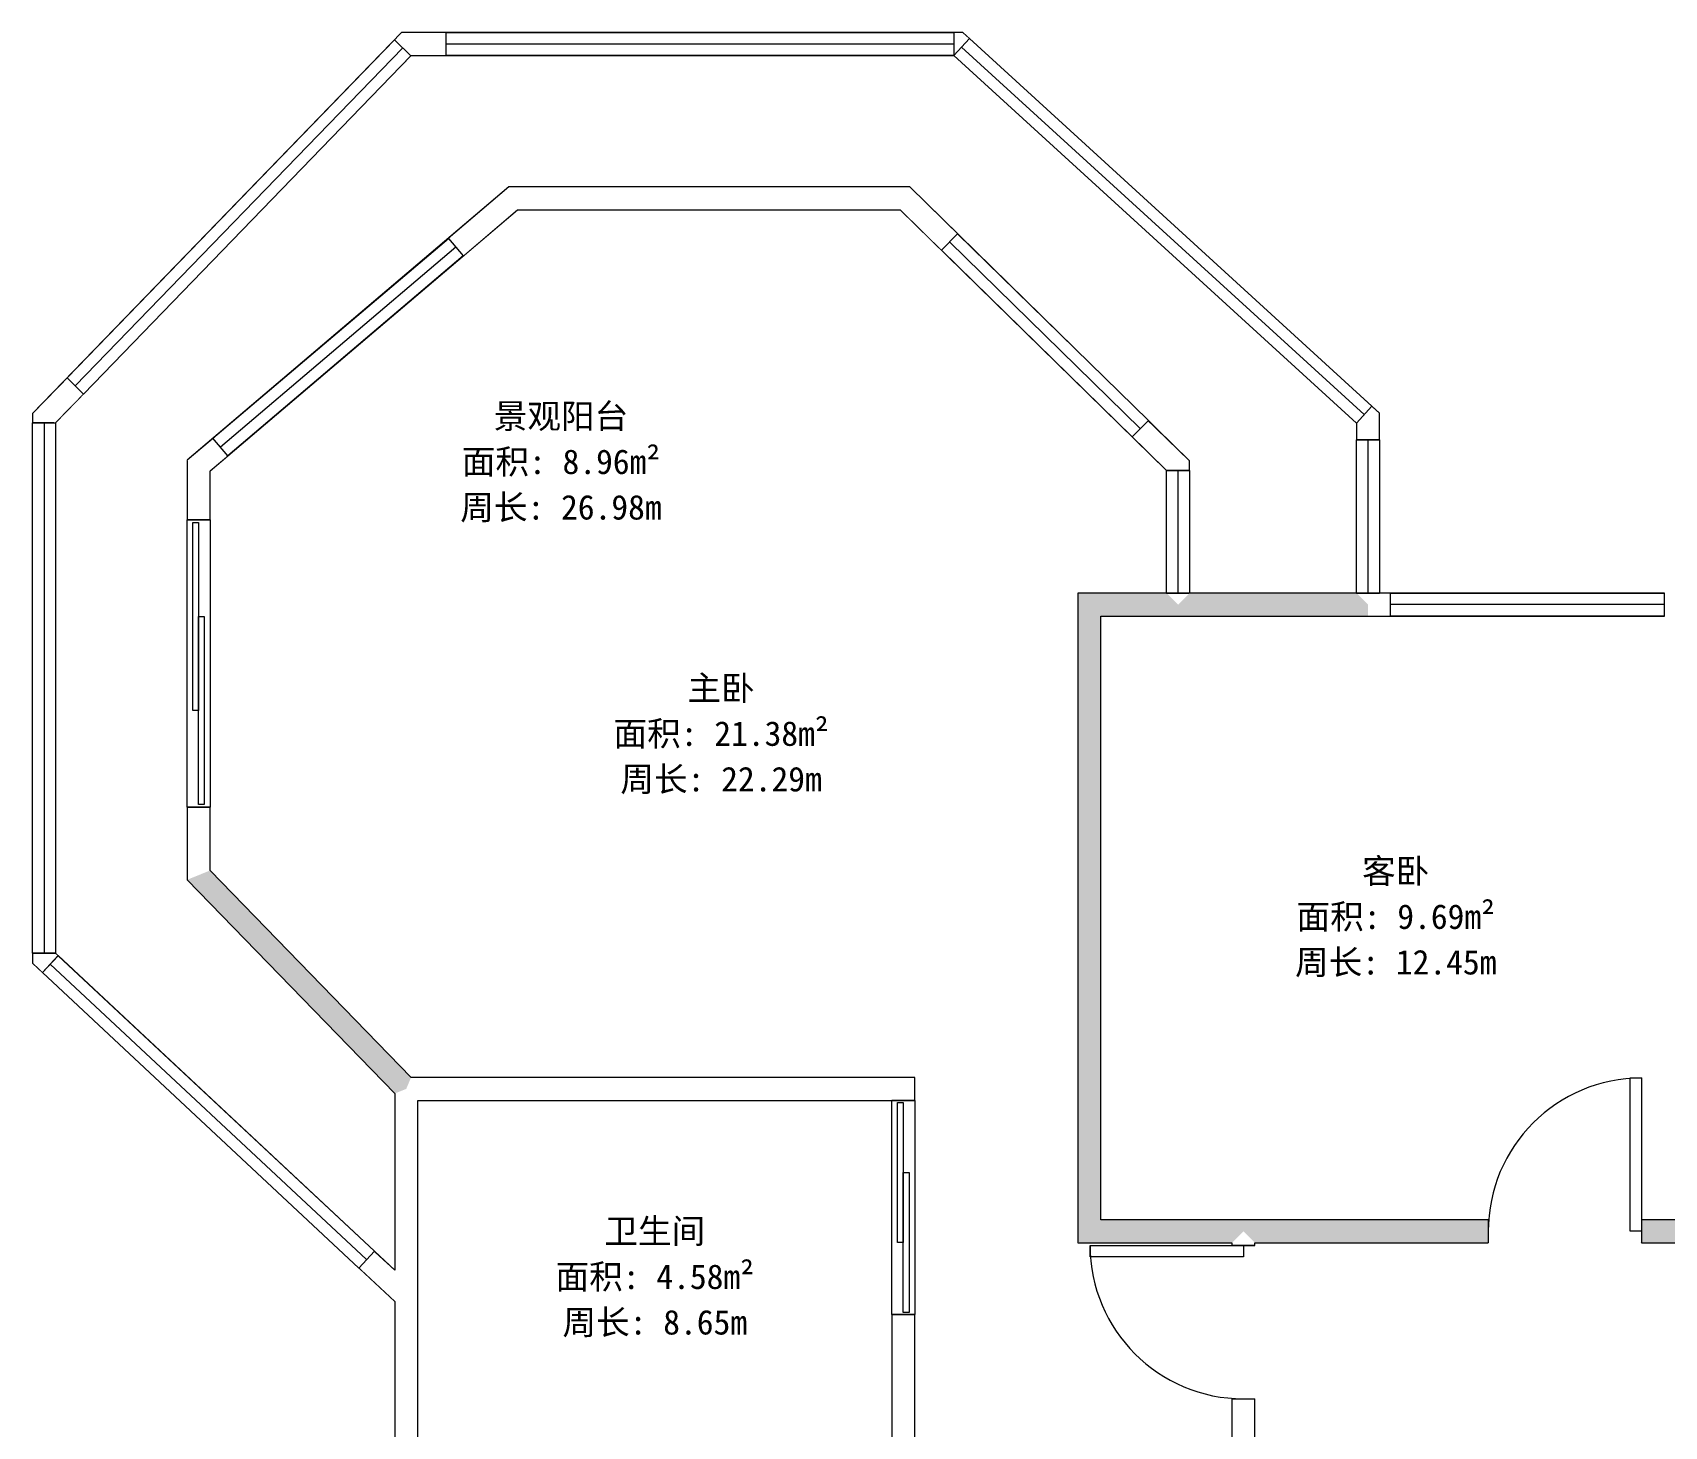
# Model space of a CAD drawing. Header units: inches. Extents: x 0 to 44100, y -44152 to -7191.
# Drawn here: x 12038 to 20549, y -26937 to -19666 of the extents above; entities that cross this region are included whole.
import ezdxf

# ---------------------------------------------------------------- set-up
doc = ezdxf.new("R2010")
doc.units = ezdxf.units.IN
doc.header["$MEASUREMENT"] = 0
doc.linetypes.add('ACAD_ISO07W100', pattern=[3, 0, -3])
for name, color, linetype, lineweight in [('BS-承重墙柱', 255, 'Continuous', 13), ('BS-非承重墙', 255, 'Continuous', 13), ('DS-门窗', 255, 'Continuous', 13), ('SH-文字标注', 2, 'Continuous', 13)]:
    doc.layers.add(name, color=color, linetype=linetype, lineweight=lineweight)
doc.styles.add('defaultTagTextStyle_ZH', font='', dxfattribs={"height": 160.714286})
doc.styles.get('defaultTagTextStyle_ZH').set_extended_font_data('SimSun')

# ---------------------------------------------------------------- blocks, each defined once
blk = doc.blocks.new('Symbol(wall)104_1b7d482c232840adaf83a0adc5d6abfc')
at = {"layer": 'BS-非承重墙', "color": 255, "linetype": 'Continuous'}
for p, q in [((-5421.4287, 4785), (-6907.7734, 4785)), ((-6850.1954, 4785), (-6850.1954, 4665)), ((-5422.4052, 4665), (-5422.4052, 4785)), ((-6967.7734, 4665), (-5421.4287, 4665))]:
    blk.add_line(p, q, dxfattribs=at)
blk = doc.blocks.new('Symbol(wall)106_3f6fb374764d4c2ea18d84ee53ff3e41')
at = {"layer": 'BS-承重墙柱'}
blk.add_hatch(color=255, dxfattribs=at).paths.add_polyline_path([(-8421.429, 4725), (-8481.429, 4785), (-8481.429, 1395.5664), (-8421.429, 1455.5664), (-8361.429, 1515.5664), (-8361.429, 4665)], flags=0)
at = {"layer": 'BS-承重墙柱', "color": 255, "linetype": 'Continuous'}
for p, q in [((-8481.429, 4785), (-8481.429, 1395.5664)), ((-8361.429, 1515.5664), (-8361.429, 4665))]:
    blk.add_line(p, q, dxfattribs=at)
blk = doc.blocks.new('Symbol(wall)108_ded295ea7c87440db37449e96e319a85')
at = {"color": 7, "linetype": 'ACAD_ISO07W100', "ltscale": 10}
blk.add_wipeout([(-8421.4, 1455.6), (-8481.4, 1395.6), (-7677.7, 1395.6), (-7617.7, 1455.6), (-7617.7, 1515.6), (-8361.4, 1515.6), (-8361.4, 1515.6)], dxfattribs=at).dxf.layer = 'BS-承重墙柱'
at = {"layer": 'BS-承重墙柱'}
blk.add_hatch(color=255, dxfattribs=at).paths.add_polyline_path([(-8421.4, 1455.6), (-8481.4, 1395.6), (-7677.7, 1395.6), (-7617.7, 1455.6), (-7617.7, 1515.6), (-8361.4, 1515.6)], flags=0)
at = {"layer": 'BS-承重墙柱', "color": 255, "linetype": 'Continuous'}
for p, q in [((-7617.7, 1515.6), (-8361.4, 1515.6)), ((-8481.4, 1395.6), (-7677.7, 1395.6))]:
    blk.add_line(p, q, dxfattribs=at)
blk = doc.blocks.new('Symbol(wall)140_45eb78622bb741d6a3e17a6ac02cfaef')
at = {"layer": 'BS-非承重墙', "color": 255, "linetype": 'Continuous'}
for p, q in [((-11924.4, 285), (-11924.4, 1114.7)), ((-12044.4, 1088.7), (-12044.4, 225))]:
    blk.add_line(p, q, dxfattribs=at)
blk = doc.blocks.new('Symbol(wall)142_b781be54524940faa7ccff14b2d54cdb')
at = {"layer": 'BS-非承重墙', "color": 255, "linetype": 'Continuous'}
for p, q in [((-9331.6, 2258.7), (-11959, 2258.7)), ((-11924.4, 2138.7), (-9451.6, 2138.7))]:
    blk.add_line(p, q, dxfattribs=at)
blk = doc.blocks.new('Symbol(wall)144_394d2827bc924789bc50e11de0dcf970')
at = {"color": 7, "linetype": 'ACAD_ISO07W100', "ltscale": 10}
for points in [[(-9331.6, 2138.7), (-9331.6, 2258.7), (-9391.6, 2198.7), (-9451.6, 2138.7), (-9451.6, 2138.7)], [(-9451.6, 1021.1), (-9451.6, 285), (-9391.6, 225), (-9331.6, 285), (-9331.6, 1021.1), (-9331.6, 1021.1)]]:
    blk.add_wipeout(points, dxfattribs=at).dxf.layer = 'BS-非承重墙'
at = {"layer": 'BS-非承重墙', "color": 255, "linetype": 'Continuous'}
for p, q in [((-9331.6, 2138.7), (-9331.6, 2258.7)), ((-9331.6, 2138.7), (-9451.6, 2138.7)), ((-9451.6, 1021.1), (-9451.6, 285)), ((-9451.6, 1021.1), (-9331.6, 1021.1)), ((-9451.6, 1021.1), (-9331.6, 1021.1)), ((-9331.6, 285), (-9331.6, 1021.1))]:
    blk.add_line(p, q, dxfattribs=at)
blk = doc.blocks.new('Symbol(wall)160_34592b680d474ed9baf288f96c5acc49')
at = {"color": 7, "linetype": 'ACAD_ISO07W100', "ltscale": 10}
for points in [[(-6340.4, 1515.6), (-7617.7, 1515.6), (-7617.7, 1455.6), (-7557.7, 1395.6), (-6340.4, 1395.6), (-6340.4, 1395.6)], [(-5540.4, 1395.6), (-5224.6, 1395.6), (-5224.6, 1455.6), (-5284.6, 1515.6), (-5540.4, 1515.6), (-5540.4, 1515.6)]]:
    blk.add_wipeout(points, dxfattribs=at).dxf.layer = 'BS-承重墙柱'
at = {"layer": 'BS-承重墙柱'}
for points in [[(-6340.4, 1515.6), (-7617.7, 1515.6), (-7617.7, 1455.6), (-7557.7, 1395.6), (-6340.4, 1395.6)], [(-5540.4, 1395.6), (-5224.6, 1395.6), (-5224.6, 1455.6), (-5284.6, 1515.6), (-5540.4, 1515.6)]]:
    blk.add_hatch(color=255, dxfattribs=at).paths.add_polyline_path(points, flags=0)
at = {"layer": 'BS-承重墙柱', "color": 255, "linetype": 'Continuous'}
for p, q in [((-6340.4, 1515.6), (-7617.7, 1515.6)), ((-6340.4, 1515.6), (-6340.4, 1395.6)), ((-6340.4, 1515.6), (-6340.4, 1395.6)), ((-5284.6, 1515.6), (-5540.4, 1515.6)), ((-5540.4, 1395.6), (-5540.4, 1515.6)), ((-5540.4, 1395.6), (-5540.4, 1515.6)), ((-7557.7, 1395.6), (-6340.4, 1395.6)), ((-5540.4, 1395.6), (-5224.6, 1395.6))]:
    blk.add_line(p, q, dxfattribs=at)
blk = doc.blocks.new('Symbol(wall)161_01bc2a5b73fc471590fa95921635923d')
at = {"color": 7, "linetype": 'ACAD_ISO07W100', "ltscale": 10}
for points in [[(-7557.7, 1381.9), (-7557.7, 1395.6), (-7617.7, 1455.6), (-7677.7, 1395.6), (-7677.7, 1381.9), (-7677.7, 1381.9)], [(-7677.7, 581.9), (-7677.7, 285), (-7617.7, 225), (-7557.7, 225), (-7557.7, 581.9), (-7557.7, 581.9)]]:
    blk.add_wipeout(points, dxfattribs=at).dxf.layer = 'BS-非承重墙'
at = {"layer": 'BS-非承重墙', "color": 255, "linetype": 'Continuous'}
for p, q in [((-7677.7, 1395.6), (-7677.7, 1381.9)), ((-7557.7, 1381.9), (-7677.7, 1381.9)), ((-7557.7, 1381.9), (-7677.7, 1381.9)), ((-7557.7, 1381.9), (-7557.7, 1395.6)), ((-7677.7, 581.9), (-7677.7, 285)), ((-7677.7, 581.9), (-7557.7, 581.9)), ((-7677.7, 581.9), (-7557.7, 581.9)), ((-7557.7, 225), (-7557.7, 581.9))]:
    blk.add_line(p, q, dxfattribs=at)
blk = doc.blocks.new('Symbol(wall)169_9e9706111d1f4c8f8640efb76a21100f')
at = {"color": 7, "linetype": 'ACAD_ISO07W100', "ltscale": 10}
blk.add_wipeout([(-11984.4, 2198.7), (-11959, 2258.7), (-13007.9, 3337.8), (-13067.9, 3313.5), (-13127.9, 3289.1), (-12044.4, 2174.4), (-12044.4, 2174.4)], dxfattribs=at).dxf.layer = 'BS-承重墙柱'
at = {"layer": 'BS-承重墙柱'}
blk.add_hatch(color=255, dxfattribs=at).paths.add_polyline_path([(-11984.4, 2198.7), (-11959, 2258.7), (-13007.9, 3337.8), (-13067.9, 3313.5), (-13127.9, 3289.1), (-12044.4, 2174.4)], flags=0)
at = {"layer": 'BS-承重墙柱', "color": 255, "linetype": 'Continuous'}
for p, q in [((-11959, 2258.7), (-13007.9, 3337.8)), ((-13127.9, 3289.1), (-12044.4, 2174.4))]:
    blk.add_line(p, q, dxfattribs=at)
blk = doc.blocks.new('Symbol(wall)171_6248bb158e594f43b61c9af181aa8ba6')
at = {"color": 7, "linetype": 'ACAD_ISO07W100', "ltscale": 10}
for points in [[(-13007.9, 5167.6), (-13007.9, 5422.4), (-13067.9, 5450.2), (-13127.9, 5477.9), (-13127.9, 5167.6), (-13127.9, 5167.6)], [(-13127.9, 3667.5), (-13127.9, 3289.1), (-13067.9, 3313.5), (-13007.9, 3337.8), (-13007.9, 3667.5), (-13007.9, 3667.5)]]:
    blk.add_wipeout(points, dxfattribs=at).dxf.layer = 'BS-非承重墙'
at = {"layer": 'BS-非承重墙', "color": 255, "linetype": 'Continuous'}
for p, q in [((-13127.9, 5478), (-13127.9, 5167.5)), ((-13007.9, 5167.5), (-13007.9, 5422.4)), ((-13007.9, 5167.5), (-13127.9, 5167.5)), ((-13007.9, 5167.5), (-13127.9, 5167.5)), ((-13127.9, 3667.5), (-13127.9, 3289.1)), ((-13127.9, 3667.5), (-13007.9, 3667.5)), ((-13127.9, 3667.5), (-13007.9, 3667.5)), ((-13007.9, 3337.8), (-13007.9, 3667.5))]:
    blk.add_line(p, q, dxfattribs=at)
blk = doc.blocks.new('Symbol(wall)173_7fd26f2719744d5bb4448a04bc43839a')
at = {"color": 7, "linetype": 'ACAD_ISO07W100', "ltscale": 10}
for points in [[(-11686.8, 6544.2), (-11404.7, 6783.8), (-11426.8, 6843.7), (-11448.8, 6903.7), (-11764.5, 6635.7), (-11764.5, 6635.7)], [(-12992.9, 5592.6), (-13127.9, 5478), (-13067.9, 5450.2), (-13007.9, 5422.4), (-12915.2, 5501.1), (-12915.2, 5501.1)]]:
    blk.add_wipeout(points, dxfattribs=at).dxf.layer = 'BS-非承重墙'
at = {"layer": 'BS-非承重墙', "color": 255, "linetype": 'Continuous'}
for p, q in [((-11448.8, 6903.8), (-13127.9, 5478)), ((-13007.9, 5422.4), (-11404.7, 6783.8)), ((-11686.8, 6544.2), (-11764.5, 6635.7)), ((-12992.9, 5592.6), (-12915.2, 5501.1))]:
    blk.add_line(p, q, dxfattribs=at)
blk = doc.blocks.new('Symbol(wall)175_47e2ba726b874da3b576a5328b6529e6')
at = {"color": 7, "linetype": 'ACAD_ISO07W100', "ltscale": 10}
blk.add_wipeout([(-11426.7, 6843.8), (-11404.7, 6783.8), (-9407.3, 6783.8), (-9382.8, 6843.8), (-9358.4, 6903.7), (-11448.8, 6903.7), (-11448.8, 6903.7)], dxfattribs=at).dxf.layer = 'BS-非承重墙'
at = {"layer": 'BS-非承重墙', "color": 255, "linetype": 'Continuous'}
for p, q in [((-9358.3, 6903.8), (-11448.8, 6903.8)), ((-11404.7, 6783.8), (-9407.3, 6783.8))]:
    blk.add_line(p, q, dxfattribs=at)
blk = doc.blocks.new('Symbol(wall)177_235d0492ec964a47a04c29ae3168ee17')
at = {"color": 7, "linetype": 'ACAD_ISO07W100', "ltscale": 10}
for points in [[(-9109.3, 6660.1), (-9358.3, 6903.7), (-9382.8, 6843.7), (-9407.3, 6783.8), (-9193.2, 6574.3), (-9193.2, 6574.3)], [(-8197.2, 5599.8), (-8018.5, 5425), (-7958.5, 5450.2), (-7898.5, 5475.4), (-8113.3, 5685.5), (-8113.3, 5685.5)]]:
    blk.add_wipeout(points, dxfattribs=at).dxf.layer = 'BS-非承重墙'
at = {"layer": 'BS-非承重墙', "color": 255, "linetype": 'Continuous'}
for p, q in [((-7898.5, 5475.4), (-9358.3, 6903.8)), ((-9407.3, 6783.8), (-8018.5, 5425)), ((-9109.3, 6660.1), (-9193.2, 6574.3)), ((-8197.2, 5599.8), (-8113.3, 5685.6))]:
    blk.add_line(p, q, dxfattribs=at)
blk = doc.blocks.new('Symbol(wall)179_71fc2857b0a04c40a1d6a5925df30057')
at = {"color": 7, "linetype": 'ACAD_ISO07W100', "ltscale": 10}
blk.add_wipeout([(-7958.5, 4725), (-8018.5, 4785), (-8481.4, 4785), (-8421.4, 4725), (-8361.4, 4665), (-7958.5, 4665), (-7958.5, 4665)], dxfattribs=at).dxf.layer = 'BS-承重墙柱'
at = {"layer": 'BS-承重墙柱'}
blk.add_hatch(color=255, dxfattribs=at).paths.add_polyline_path([(-7958.5, 4725), (-8018.5, 4785), (-8481.4, 4785), (-8421.4, 4725), (-8361.4, 4665), (-7958.5, 4665)], flags=0)
at = {"layer": 'BS-承重墙柱', "color": 255, "linetype": 'Continuous'}
for p, q in [((-8018.5, 4785), (-8481.4, 4785)), ((-8361.4, 4665), (-7958.5, 4665))]:
    blk.add_line(p, q, dxfattribs=at)
blk = doc.blocks.new('Symbol(wall)180_6703b0ae7ddb4e1aa4e2e1b4d3ce80c5')
at = {"color": 7, "linetype": 'ACAD_ISO07W100', "ltscale": 10}
for points in [[(-7898.5, 5425), (-7898.5, 5475.4), (-7958.5, 5450.2), (-8018.4, 5425), (-8018.4, 5425)], [(-8018.5, 4785), (-7958.5, 4725), (-7898.5, 4785), (-7898.5, 4785)]]:
    blk.add_wipeout(points, dxfattribs=at).dxf.layer = 'BS-非承重墙'
at = {"layer": 'BS-非承重墙', "color": 255, "linetype": 'Continuous'}
for p, q in [((-7898.5, 4785), (-7898.5, 5475.4)), ((-8018.5, 5425), (-8018.5, 4785)), ((-7898.5, 5425), (-8018.5, 5425)), ((-8018.5, 4785), (-7898.5, 4785))]:
    blk.add_line(p, q, dxfattribs=at)
blk = doc.blocks.new('Symbol(wall)199_10e003ce05d24c25899b8d960356cf11')
at = {"color": 7, "linetype": 'ACAD_ISO07W100', "ltscale": 10}
blk.add_wipeout([(-11984.4, 1114.8), (-11924.4, 1114.8), (-11924.4, 2138.7), (-11984.4, 2198.7), (-12044.4, 2174.4), (-12044.4, 1252.9), (-12044.4, 1252.9)], dxfattribs=at).dxf.layer = 'BS-非承重墙'
at = {"layer": 'BS-非承重墙', "color": 255, "linetype": 'Continuous'}
for p, q in [((-12044.4, 2174.4), (-12044.4, 1252.9)), ((-11924.4, 1114.7), (-11924.4, 2138.7))]:
    blk.add_line(p, q, dxfattribs=at)
blk = doc.blocks.new('Symbol(wall)201_026182972fed420cb7034d4cb8ec2d2a')
at = {"color": 7, "linetype": 'ACAD_ISO07W100', "ltscale": 10}
for points in [[(-13799.9, 2893.7), (-13813, 2905.9), (-13873, 2879.9), (-13933, 2853.8), (-13881.8, 2806), (-13881.8, 2806)], [(-12232, 1264), (-12044.4, 1088.7), (-11984.4, 1114.8), (-12044.4, 1252.9), (-12150.1, 1351.7), (-12150.1, 1351.7)]]:
    blk.add_wipeout(points, dxfattribs=at).dxf.layer = 'BS-非承重墙'
at = {"layer": 'BS-非承重墙', "color": 255, "linetype": 'Continuous'}
for p, q in [((-12044.4, 1252.9), (-13813, 2905.9)), ((-13933, 2853.8), (-12044.4, 1088.7)), ((-13799.9, 2893.7), (-13881.8, 2806)), ((-12232, 1264), (-12150.1, 1351.7))]:
    blk.add_line(p, q, dxfattribs=at)
blk = doc.blocks.new('Symbol(wall)203_338923767bd94366aecc4b4602ed854d')
at = {"color": 7, "linetype": 'ACAD_ISO07W100', "ltscale": 10}
for points in [[(-13813.1, 5672.5), (-13813.1, 5673.5), (-13873.1, 5697.7), (-13933, 5722), (-13933, 5672.5), (-13933, 5672.5)], [(-13933, 2905.9), (-13933, 2853.8), (-13873.1, 2879.9), (-13813.1, 2905.9), (-13813.1, 2905.9)]]:
    blk.add_wipeout(points, dxfattribs=at).dxf.layer = 'BS-非承重墙'
at = {"layer": 'BS-非承重墙', "color": 255, "linetype": 'Continuous'}
for p, q in [((-13933, 5722), (-13933, 2853.8)), ((-13813, 5672.5), (-13933, 5672.5)), ((-13813, 2905.9), (-13813, 5673.5)), ((-13933, 2905.9), (-13813, 2905.9))]:
    blk.add_line(p, q, dxfattribs=at)
blk = doc.blocks.new('Symbol(wall)205_318677b65b334daba1ac676ca1bca8fe')
at = {"color": 7, "linetype": 'ACAD_ISO07W100', "ltscale": 10}
for points in [[(-11959.6, 7588.2), (-11959, 7588.9), (-11984.4, 7648.9), (-12009.8, 7708.9), (-12045.8, 7671.7), (-12045.8, 7671.7)], [(-13753.8, 5907.2), (-13933, 5722), (-13873, 5697.8), (-13813, 5673.5), (-13667.6, 5823.7), (-13667.6, 5823.7)]]:
    blk.add_wipeout(points, dxfattribs=at).dxf.layer = 'BS-非承重墙'
at = {"layer": 'BS-非承重墙', "color": 255, "linetype": 'Continuous'}
for p, q in [((-12009.8, 7708.9), (-13933, 5722)), ((-11959.6, 7588.2), (-12045.8, 7671.7)), ((-13813, 5673.5), (-11958.9, 7588.9)), ((-13753.8, 5907.2), (-13667.6, 5823.7))]:
    blk.add_line(p, q, dxfattribs=at)
blk = doc.blocks.new('Symbol(wall)216_c5a85d8e1e784b6a808b9532adf2c6de')
at = {"color": 7, "linetype": 'ACAD_ISO07W100', "ltscale": 10}
for points in [[(-11775.5, 7708.9), (-12009.8, 7708.9), (-11984.4, 7648.9), (-11958.9, 7588.9), (-11775.5, 7588.9), (-11775.5, 7588.9)], [(-9128.7, 7588.9), (-9127.8, 7588.9), (-9104.5, 7648.9), (-9081.2, 7708.9), (-9128.7, 7708.9), (-9128.7, 7708.9)]]:
    blk.add_wipeout(points, dxfattribs=at).dxf.layer = 'BS-非承重墙'
at = {"layer": 'BS-非承重墙', "color": 255, "linetype": 'Continuous'}
for p, q in [((-9081.2, 7708.9), (-12009.8, 7708.9)), ((-11775.5, 7708.9), (-11775.5, 7588.9)), ((-9128.7, 7588.9), (-9128.7, 7708.9)), ((-11958.9, 7588.9), (-9127.8, 7588.9))]:
    blk.add_line(p, q, dxfattribs=at)
blk = doc.blocks.new('Symbol(wall)218_8c8dde8cab944342a764c8aaf5b78292')
at = {"color": 7, "linetype": 'ACAD_ISO07W100', "ltscale": 10}
for points in [[(-9046.9, 7677.5), (-9081.2, 7708.9), (-9104.5, 7648.9), (-9127.7, 7589), (-9127.7, 7589)], [(-7028.5, 5672), (-7027.8, 5671.3), (-6967.8, 5697.8), (-6907.8, 5724.2), (-6947.6, 5760.5), (-6947.6, 5760.5)]]:
    blk.add_wipeout(points, dxfattribs=at).dxf.layer = 'BS-非承重墙'
at = {"layer": 'BS-非承重墙', "color": 255, "linetype": 'Continuous'}
for p, q in [((-9046.8, 7677.5), (-9127.8, 7588.9)), ((-6907.8, 5724.2), (-9081.2, 7708.9)), ((-9127.8, 7588.9), (-7027.8, 5671.3)), ((-7028.5, 5672), (-6947.6, 5760.6))]:
    blk.add_line(p, q, dxfattribs=at)
blk = doc.blocks.new('Symbol(wall)220_b8e38c5760774645bab1662bf3379153')
at = {"color": 7, "linetype": 'ACAD_ISO07W100', "ltscale": 10}
blk.add_wipeout([(-6967.8, 4725), (-7027.8, 4785), (-7898.5, 4785), (-7958.5, 4725), (-7958.5, 4665), (-6967.8, 4665), (-6967.8, 4665)], dxfattribs=at).dxf.layer = 'BS-承重墙柱'
at = {"layer": 'BS-承重墙柱'}
blk.add_hatch(color=255, dxfattribs=at).paths.add_polyline_path([(-6967.8, 4725), (-7027.8, 4785), (-7898.5, 4785), (-7958.5, 4725), (-7958.5, 4665), (-6967.8, 4665)], flags=0)
at = {"layer": 'BS-承重墙柱', "color": 255, "linetype": 'Continuous'}
for p, q in [((-7027.8, 4785), (-7898.5, 4785)), ((-7958.5, 4665), (-6967.8, 4665))]:
    blk.add_line(p, q, dxfattribs=at)
blk = doc.blocks.new('Symbol(wall)221_aebb2603bc2f4f1e8bb88bbaa4f72cb3')
at = {"color": 7, "linetype": 'ACAD_ISO07W100', "ltscale": 10}
for points in [[(-6907.8, 5585), (-6907.8, 5724.2), (-6967.8, 5697.7), (-7027.8, 5671.3), (-7027.8, 5585), (-7027.8, 5585)], [(-7027.7, 4785), (-6967.8, 4725), (-6907.8, 4785), (-6907.8, 4785)]]:
    blk.add_wipeout(points, dxfattribs=at).dxf.layer = 'BS-非承重墙'
at = {"layer": 'BS-非承重墙', "color": 255, "linetype": 'Continuous'}
for p, q in [((-6907.8, 4785), (-6907.8, 5724.2)), ((-7027.8, 5671.3), (-7027.8, 4785)), ((-6907.8, 5585), (-7027.8, 5585)), ((-7027.8, 4785), (-6907.8, 4785))]:
    blk.add_line(p, q, dxfattribs=at)
blk = doc.blocks.new('Symbol(window)1317_5f37901b5128450ea9b3644a17861551')
at = {"color": 7, "linetype": 'ACAD_ISO07W100', "ltscale": 10}
blk.add_wipeout([(-6850.1854, 4784.99), (-5422.4152, 4784.99), (-5422.4152, 4665.01), (-6850.1854, 4665.01), (-6850.1854, 4665.01)], dxfattribs=at).dxf.layer = 'DS-门窗'
at = {"layer": 'DS-门窗', "color": 60, "linetype": 'Continuous'}
for p, q in [((-6850.1954, 4785), (-5422.4052, 4785)), ((-6850.1954, 4665), (-6850.1954, 4785)), ((-5422.4052, 4785), (-5422.4052, 4665)), ((-5422.4052, 4725), (-6850.1954, 4725)), ((-5422.4052, 4665), (-6850.1954, 4665))]:
    blk.add_line(p, q, dxfattribs=at)
blk = doc.blocks.new('Symbol(slidingDoor)663_a3a9221bad734cff8f7c4cba4ad4a80a')
at = {"color": 7, "linetype": 'ACAD_ISO07W100', "ltscale": 10}
blk.add_wipeout([(-9331.612, 2138.72055), (-9331.612, 1021.14785), (-9451.592, 1021.14785), (-9451.592, 2138.72055), (-9451.592, 2138.72055)], dxfattribs=at).dxf.layer = 'DS-门窗'
at = {"layer": 'DS-门窗', "color": 60, "linetype": 'Continuous'}
for p, q in [((-9451.602, 1021.13785), (-9451.602, 2138.73055)), ((-9451.602, 2138.73055), (-9331.602, 2138.73055)), ((-9331.602, 2138.73055), (-9331.602, 1021.13785)), ((-9421.602, 1397.394059), (-9421.602, 2127.554623)), ((-9421.602, 2127.554623), (-9391.602, 2127.554623)), ((-9391.602, 2127.554623), (-9391.602, 1397.394059)), ((-9391.602, 1032.313777), (-9391.602, 1762.474341)), ((-9391.602, 1762.474341), (-9361.602, 1762.474341)), ((-9361.602, 1762.474341), (-9361.602, 1032.313777)), ((-9391.602, 1397.394059), (-9421.602, 1397.394059)), ((-9361.602, 1032.313777), (-9391.602, 1032.313777)), ((-9331.602, 1021.13785), (-9451.602, 1021.13785))]:
    blk.add_line(p, q, dxfattribs=at)
blk = doc.blocks.new('Symbol(door)1320_3c436c4d914045f7b0ef9d65be799539')
at = {"layer": 'DS-门窗', "color": 60, "linetype": 'Continuous'}
blk.add_line((-5600.4297, 2255.5664), (-5540.4297, 2255.5664), dxfattribs=at)
at = {"color": 7, "linetype": 'ACAD_ISO07W100', "ltscale": 10}
blk.add_wipeout([(-6340.4197, 1515.5564), (-5540.4397, 1515.5564), (-5540.4397, 1395.5764), (-6340.4197, 1395.5764), (-6340.4197, 1395.5764)], dxfattribs=at).dxf.layer = 'DS-门窗'
at = {"layer": 'DS-门窗', "color": 60, "linetype": 'Continuous'}
for p, q in [((-5600.4297, 1455.5664), (-5600.4297, 2255.5664)), ((-5540.4297, 2255.5664), (-5540.4297, 1455.5664)), ((-6340.4297, 1515.5664), (-6340.4297, 1395.5664)), ((-5540.4297, 1455.5664), (-5600.4297, 1455.5664)), ((-5540.4297, 1515.5664), (-5540.4297, 1395.5664))]:
    blk.add_line(p, q, dxfattribs=at)
blk.add_arc((-5540.4297, 1455.5664), 800, 90, 180, dxfattribs=at)
blk = doc.blocks.new('Symbol(door)1321_2f15a704e18c4c9291b24ec8a8de2c45')
at = {"layer": 'DS-门窗', "color": 60, "linetype": 'Continuous'}
blk.add_line((-8417.676, 1321.9336), (-8417.676, 1381.9336), dxfattribs=at)
at = {"color": 7, "linetype": 'ACAD_ISO07W100', "ltscale": 10}
blk.add_wipeout([(-7677.666, 581.9436), (-7677.666, 1381.9236), (-7557.686, 1381.9236), (-7557.686, 581.9436), (-7557.686, 581.9436)], dxfattribs=at).dxf.layer = 'DS-门窗'
at = {"layer": 'DS-门窗', "color": 60, "linetype": 'Continuous'}
for p, q in [((-8417.676, 1381.9336), (-7617.676, 1381.9336)), ((-7677.676, 1381.9336), (-7557.676, 1381.9336)), ((-7617.676, 1381.9336), (-7617.676, 1321.9336)), ((-7617.676, 1321.9336), (-8417.676, 1321.9336)), ((-7677.676, 581.9336), (-7557.676, 581.9336))]:
    blk.add_line(p, q, dxfattribs=at)
blk.add_arc((-7617.676, 1381.9336), 800, 180, 270, dxfattribs=at)
blk = doc.blocks.new('Symbol(slidingDoor)936_533ea5f92f3d4db69a4a7aacf371c0b1')
at = {"color": 7, "linetype": 'ACAD_ISO07W100', "ltscale": 10}
blk.add_wipeout([(-13127.861, 3667.5583), (-13127.861, 5167.5383), (-13007.881, 5167.5383), (-13007.881, 3667.5583), (-13007.881, 3667.5583)], dxfattribs=at).dxf.layer = 'DS-门窗'
at = {"layer": 'DS-门窗', "color": 60, "linetype": 'Continuous'}
for p, q in [((-13127.871, 3667.5483), (-13127.871, 5167.5483)), ((-13127.871, 5167.5483), (-13007.871, 5167.5483)), ((-13097.871, 4172.5483), (-13097.871, 5152.5483)), ((-13097.871, 5152.5483), (-13067.871, 5152.5483)), ((-13067.871, 5152.5483), (-13067.871, 4172.5483)), ((-13007.871, 5167.5483), (-13007.871, 3667.5483)), ((-13067.871, 3682.5483), (-13067.871, 4662.5483)), ((-13067.871, 4662.5483), (-13037.871, 4662.5483)), ((-13037.871, 4662.5483), (-13037.871, 3682.5483)), ((-13067.871, 4172.5483), (-13097.871, 4172.5483)), ((-13007.871, 3667.5483), (-13127.871, 3667.5483)), ((-13037.871, 3682.5483), (-13067.871, 3682.5483))]:
    blk.add_line(p, q, dxfattribs=at)
blk = doc.blocks.new('Symbol(window)1673_16dd4b989dda4253915230bbbeb35b18')
at = {"color": 7, "linetype": 'ACAD_ISO07W100', "ltscale": 10}
blk.add_wipeout([(-12992.8, 5592.6), (-11764.5, 6635.6), (-11686.9, 6544.2), (-12915.2, 5501.2), (-12915.2, 5501.2)], dxfattribs=at).dxf.layer = 'DS-门窗'
at = {"layer": 'DS-门窗', "color": 60, "linetype": 'Continuous'}
for p, q in [((-12992.9, 5592.6), (-11764.5, 6635.7)), ((-11725.7, 6589.9), (-12954, 5546.9)), ((-11764.5, 6635.7), (-11686.8, 6544.2)), ((-11686.8, 6544.2), (-12915.2, 5501.1)), ((-12915.2, 5501.1), (-12992.9, 5592.6))]:
    blk.add_line(p, q, dxfattribs=at)
blk = doc.blocks.new('Symbol(window)1674_8f3637febf5045ad9da807fd5141649f')
at = {"color": 7, "linetype": 'ACAD_ISO07W100', "ltscale": 10}
blk.add_wipeout([(-9109.3, 6660.1), (-8113.3, 5685.6), (-8197.2, 5599.8), (-9193.2, 6574.3), (-9193.2, 6574.3)], dxfattribs=at).dxf.layer = 'DS-门窗'
at = {"layer": 'DS-门窗', "color": 60, "linetype": 'Continuous'}
for p, q in [((-9193.2, 6574.3), (-9109.3, 6660.1)), ((-9109.3, 6660.1), (-8113.3, 5685.6)), ((-8197.2, 5599.8), (-9193.2, 6574.3)), ((-8155.2, 5642.7), (-9151.3, 6617.2)), ((-8113.3, 5685.6), (-8197.2, 5599.8))]:
    blk.add_line(p, q, dxfattribs=at)
blk = doc.blocks.new('Symbol(window)1315_241dd4006c184a028dff73f31fdd80af')
at = {"color": 7, "linetype": 'ACAD_ISO07W100', "ltscale": 10}
blk.add_wipeout([(-7898.506, 5424.947975), (-7898.506, 4785.010025), (-8018.486, 4785.010025), (-8018.486, 5424.947975), (-8018.486, 5424.947975)], dxfattribs=at).dxf.layer = 'DS-门窗'
at = {"layer": 'DS-门窗', "color": 60, "linetype": 'Continuous'}
for p, q in [((-8018.496, 4785.000025), (-8018.496, 5424.957975)), ((-8018.496, 5424.957975), (-7898.496, 5424.957975)), ((-7958.496, 4785.000025), (-7958.496, 5424.957975)), ((-7898.496, 5424.957975), (-7898.496, 4785.000025)), ((-7898.496, 4785.000025), (-8018.496, 4785.000025))]:
    blk.add_line(p, q, dxfattribs=at)
blk = doc.blocks.new('Symbol(window)3244_44bd563807ce44139d645120d459ac11')
at = {"color": 7, "linetype": 'ACAD_ISO07W100', "ltscale": 10}
blk.add_wipeout([(-12232, 1264.1), (-13881.8, 2806), (-13799.9, 2893.6), (-12150.1, 1351.7), (-12150.1, 1351.7)], dxfattribs=at).dxf.layer = 'DS-门窗'
at = {"layer": 'DS-门窗', "color": 60, "linetype": 'Continuous'}
for p, q in [((-13881.8, 2806), (-13799.9, 2893.7)), ((-13840.9, 2849.8), (-12191, 1307.9)), ((-13799.9, 2893.7), (-12150.1, 1351.7)), ((-12232, 1264), (-13881.8, 2806)), ((-12150.1, 1351.7), (-12232, 1264))]:
    blk.add_line(p, q, dxfattribs=at)
blk = doc.blocks.new('Symbol(window)3245_439fc3ac5e6c4eb2bc836bb6a3b5eb9e')
at = {"color": 7, "linetype": 'ACAD_ISO07W100', "ltscale": 10}
blk.add_wipeout([(-13933.037, 2905.94205), (-13933.037, 5672.48475), (-13813.057, 5672.48475), (-13813.057, 2905.94205), (-13813.057, 2905.94205)], dxfattribs=at).dxf.layer = 'DS-门窗'
at = {"layer": 'DS-门窗', "color": 60, "linetype": 'Continuous'}
for p, q in [((-13933.047, 2905.93205), (-13933.047, 5672.49475)), ((-13933.047, 5672.49475), (-13813.047, 5672.49475)), ((-13873.047, 5672.49475), (-13873.047, 2905.93205)), ((-13813.047, 5672.49475), (-13813.047, 2905.93205)), ((-13813.047, 2905.93205), (-13933.047, 2905.93205))]:
    blk.add_line(p, q, dxfattribs=at)
blk = doc.blocks.new('Symbol(window)3246_b432f373f1474aef8c229943d99e103f')
at = {"color": 7, "linetype": 'ACAD_ISO07W100', "ltscale": 10}
blk.add_wipeout([(-13753.8, 5907.2), (-12045.8, 7671.7), (-11959.6, 7588.2), (-13667.6, 5823.7), (-13667.6, 5823.7)], dxfattribs=at).dxf.layer = 'DS-门窗'
at = {"layer": 'DS-门窗', "color": 60, "linetype": 'Continuous'}
for p, q in [((-13753.8, 5907.2), (-12045.8, 7671.7)), ((-12045.8, 7671.7), (-11959.6, 7588.2)), ((-12002.7, 7630), (-13710.7, 5865.5)), ((-11959.6, 7588.2), (-13667.6, 5823.7)), ((-13667.6, 5823.7), (-13753.8, 5907.2))]:
    blk.add_line(p, q, dxfattribs=at)
blk = doc.blocks.new('Symbol(window)3247_6bd821581e90474880cd90d3bad2b8b1')
at = {"color": 7, "linetype": 'ACAD_ISO07W100', "ltscale": 10}
blk.add_wipeout([(-11775.4783, 7708.916), (-9128.7517, 7708.916), (-9128.7517, 7588.936), (-11775.4783, 7588.936), (-11775.4783, 7588.936)], dxfattribs=at).dxf.layer = 'DS-门窗'
at = {"layer": 'DS-门窗', "color": 60, "linetype": 'Continuous'}
for p, q in [((-11775.4883, 7708.926), (-9128.7417, 7708.926)), ((-11775.4883, 7588.926), (-11775.4883, 7708.926)), ((-9128.7417, 7708.926), (-9128.7417, 7588.926)), ((-9128.7417, 7648.926), (-11775.4883, 7648.926)), ((-9128.7417, 7588.926), (-11775.4883, 7588.926))]:
    blk.add_line(p, q, dxfattribs=at)
blk = doc.blocks.new('Symbol(window)3248_44c114c6e73f41acacc6ab0775b8d892')
at = {"color": 7, "linetype": 'ACAD_ISO07W100', "ltscale": 10}
blk.add_wipeout([(-9046.8, 7677.5), (-6947.6, 5760.6), (-7028.5, 5672), (-9127.8, 7588.9), (-9127.8, 7588.9)], dxfattribs=at).dxf.layer = 'DS-门窗'
at = {"layer": 'DS-门窗', "color": 60, "linetype": 'Continuous'}
for p, q in [((-9127.8, 7588.9), (-9046.8, 7677.5)), ((-9046.8, 7677.5), (-6947.6, 5760.6)), ((-7028.5, 5672), (-9127.8, 7588.9)), ((-6988, 5716.3), (-9087.3, 7633.2)), ((-6947.6, 5760.6), (-7028.5, 5672))]:
    blk.add_line(p, q, dxfattribs=at)
blk = doc.blocks.new('Symbol(window)3249_ebc34e73e3e743eab3aa90eba11017d7')
at = {"color": 7, "linetype": 'ACAD_ISO07W100', "ltscale": 10}
blk.add_wipeout([(-6907.7834, 5584.99), (-6907.7834, 4785.01), (-7027.7634, 4785.01), (-7027.7634, 5584.99), (-7027.7634, 5584.99)], dxfattribs=at).dxf.layer = 'DS-门窗'
at = {"layer": 'DS-门窗', "color": 60, "linetype": 'Continuous'}
for p, q in [((-7027.7734, 4785), (-7027.7734, 5585)), ((-7027.7734, 5585), (-6907.7734, 5585)), ((-6967.7734, 4785), (-6967.7734, 5585)), ((-6907.7734, 5585), (-6907.7734, 4785)), ((-6907.7734, 4785), (-7027.7734, 4785))]:
    blk.add_line(p, q, dxfattribs=at)

msp = doc.modelspace()

# ---------------------------------------------------------------- block references
at = {"layer": 'BS-承重墙柱', "color": 7}
msp.add_blockref('Symbol(wall)106_3f6fb374764d4c2ea18d84ee53ff3e41', (25971.3, -27374.6), dxfattribs=at)
at = {"layer": 'BS-非承重墙', "color": 7}
for name in ['Symbol(wall)104_1b7d482c232840adaf83a0adc5d6abfc', 'Symbol(wall)142_b781be54524940faa7ccff14b2d54cdb', 'Symbol(wall)140_45eb78622bb741d6a3e17a6ac02cfaef']:
    msp.add_blockref(name, (25971.3, -27374.6), dxfattribs=at)

# ---------------------------------------------------------------- texts
at = {"layer": 'SH-文字标注', "color": 2, "attachment_point": 5, "line_spacing_factor": 0.8, "style": 'defaultTagTextStyle_ZH'}
for s, insert, char_height in [('周长: 26.98m', (14794, -22149.2), 128.57), ('主卧', (15629.2, -23091.3), 128.57), ('面积: 21.38m²', (15629.2, -23329.3), 128.571), ('周长: 22.29m', (15629.2, -23567.3), 128.57), ('客卧', (19148.2, -24046.3), 128.57), ('面积: 9.69m²', (19148.2, -24284.3), 128.57), ('周长: 12.45m', (19148.2, -24522.3), 128.57), ('卫生间', (15283.3, -25924.7), 128.57), ('面积: 4.58m²', (15283.3, -26162.7), 128.57), ('周长: 8.65m', (15283.3, -26400.7), 128.57)]:
    msp.add_mtext(s, dxfattribs=dict(at, insert=insert, char_height=char_height))

# ---------------------------------------------------------------- next in the draw order: block references
at = {"layer": 'BS-承重墙柱', "color": 7}
for name in ['Symbol(wall)179_71fc2857b0a04c40a1d6a5925df30057', 'Symbol(wall)169_9e9706111d1f4c8f8640efb76a21100f', 'Symbol(wall)108_ded295ea7c87440db37449e96e319a85']:
    msp.add_blockref(name, (25971.3, -27374.6), dxfattribs=at)
at = {"layer": 'BS-非承重墙', "color": 7}
msp.add_blockref('Symbol(wall)144_394d2827bc924789bc50e11de0dcf970', (25971.3, -27374.6), dxfattribs=at)
at = {"layer": 'DS-门窗', "color": 7}
msp.add_blockref('Symbol(window)1317_5f37901b5128450ea9b3644a17861551', (25971.3, -27374.6), dxfattribs=at)

# ---------------------------------------------------------------- next in the draw order: block references
at = {"layer": 'BS-承重墙柱', "color": 7}
msp.add_blockref('Symbol(wall)160_34592b680d474ed9baf288f96c5acc49', (25971.3, -27374.6), dxfattribs=at)
at = {"layer": 'BS-非承重墙', "color": 7}
for name in ['Symbol(wall)171_6248bb158e594f43b61c9af181aa8ba6', 'Symbol(wall)199_10e003ce05d24c25899b8d960356cf11']:
    msp.add_blockref(name, (25971.3, -27374.6), dxfattribs=at)
at = {"layer": 'DS-门窗', "color": 7}
msp.add_blockref('Symbol(slidingDoor)663_a3a9221bad734cff8f7c4cba4ad4a80a', (25971.3, -27374.6), dxfattribs=at)

# ---------------------------------------------------------------- next in the draw order: block references
at = {"layer": 'BS-非承重墙', "color": 7}
for name in ['Symbol(wall)173_7fd26f2719744d5bb4448a04bc43839a', 'Symbol(wall)201_026182972fed420cb7034d4cb8ec2d2a', 'Symbol(wall)161_01bc2a5b73fc471590fa95921635923d']:
    msp.add_blockref(name, (25971.3, -27374.6), dxfattribs=at)
at = {"layer": 'DS-门窗', "color": 7}
for name in ['Symbol(slidingDoor)936_533ea5f92f3d4db69a4a7aacf371c0b1', 'Symbol(door)1320_3c436c4d914045f7b0ef9d65be799539']:
    msp.add_blockref(name, (25971.3, -27374.6), dxfattribs=at)

# ---------------------------------------------------------------- next in the draw order: block references
at = {"layer": 'BS-非承重墙', "color": 7}
for name in ['Symbol(wall)175_47e2ba726b874da3b576a5328b6529e6', 'Symbol(wall)203_338923767bd94366aecc4b4602ed854d']:
    msp.add_blockref(name, (25971.3, -27374.6), dxfattribs=at)
at = {"layer": 'DS-门窗', "color": 7}
msp.add_blockref('Symbol(door)1321_2f15a704e18c4c9291b24ec8a8de2c45', (25971.3, -27374.6), dxfattribs=at)

# ---------------------------------------------------------------- next in the draw order: texts
at = {"layer": 'SH-文字标注', "color": 2, "insert": (14794, -21673.2), "char_height": 128.57, "attachment_point": 5, "line_spacing_factor": 0.8, "style": 'defaultTagTextStyle_ZH'}
msp.add_mtext('景观阳台', dxfattribs=at)

# ---------------------------------------------------------------- next in the draw order: block references
at = {"layer": 'BS-非承重墙', "color": 7}
for name in ['Symbol(wall)205_318677b65b334daba1ac676ca1bca8fe', 'Symbol(wall)177_235d0492ec964a47a04c29ae3168ee17']:
    msp.add_blockref(name, (25971.3, -27374.6), dxfattribs=at)
at = {"layer": 'DS-门窗', "color": 7}
msp.add_blockref('Symbol(window)3244_44bd563807ce44139d645120d459ac11', (25971.3, -27374.6), dxfattribs=at)

# ---------------------------------------------------------------- next in the draw order: block references
at = {"layer": 'BS-非承重墙', "color": 7}
for name in ['Symbol(wall)216_c5a85d8e1e784b6a808b9532adf2c6de', 'Symbol(wall)180_6703b0ae7ddb4e1aa4e2e1b4d3ce80c5']:
    msp.add_blockref(name, (25971.3, -27374.6), dxfattribs=at)
at = {"layer": 'DS-门窗', "color": 7}
for name in ['Symbol(window)1673_16dd4b989dda4253915230bbbeb35b18', 'Symbol(window)3245_439fc3ac5e6c4eb2bc836bb6a3b5eb9e']:
    msp.add_blockref(name, (25971.3, -27374.6), dxfattribs=at)

# ---------------------------------------------------------------- next in the draw order: block references
at = {"layer": 'BS-承重墙柱', "color": 7}
msp.add_blockref('Symbol(wall)220_b8e38c5760774645bab1662bf3379153', (25971.3, -27374.6), dxfattribs=at)
at = {"layer": 'BS-非承重墙', "color": 7}
msp.add_blockref('Symbol(wall)218_8c8dde8cab944342a764c8aaf5b78292', (25971.3, -27374.6), dxfattribs=at)
at = {"layer": 'DS-门窗', "color": 7}
msp.add_blockref('Symbol(window)3246_b432f373f1474aef8c229943d99e103f', (25971.3, -27374.6), dxfattribs=at)

# ---------------------------------------------------------------- next in the draw order: texts
at = {"layer": 'SH-文字标注', "color": 2, "insert": (14794, -21911.2), "char_height": 128.57, "attachment_point": 5, "line_spacing_factor": 0.8, "style": 'defaultTagTextStyle_ZH'}
msp.add_mtext('面积: 8.96m²', dxfattribs=at)

# ---------------------------------------------------------------- next in the draw order: block references
at = {"layer": 'BS-非承重墙', "color": 7}
msp.add_blockref('Symbol(wall)221_aebb2603bc2f4f1e8bb88bbaa4f72cb3', (25971.3, -27374.6), dxfattribs=at)
at = {"layer": 'DS-门窗', "color": 7}
for name in ['Symbol(window)3247_6bd821581e90474880cd90d3bad2b8b1', 'Symbol(window)1674_8f3637febf5045ad9da807fd5141649f', 'Symbol(window)1315_241dd4006c184a028dff73f31fdd80af']:
    msp.add_blockref(name, (25971.3, -27374.6), dxfattribs=at)

# ---------------------------------------------------------------- next in the draw order: block references
for name in ['Symbol(window)3248_44c114c6e73f41acacc6ab0775b8d892', 'Symbol(window)3249_ebc34e73e3e743eab3aa90eba11017d7']:
    msp.add_blockref(name, (25971.3, -27374.6), dxfattribs=at)

doc.saveas('drawing.dxf')
